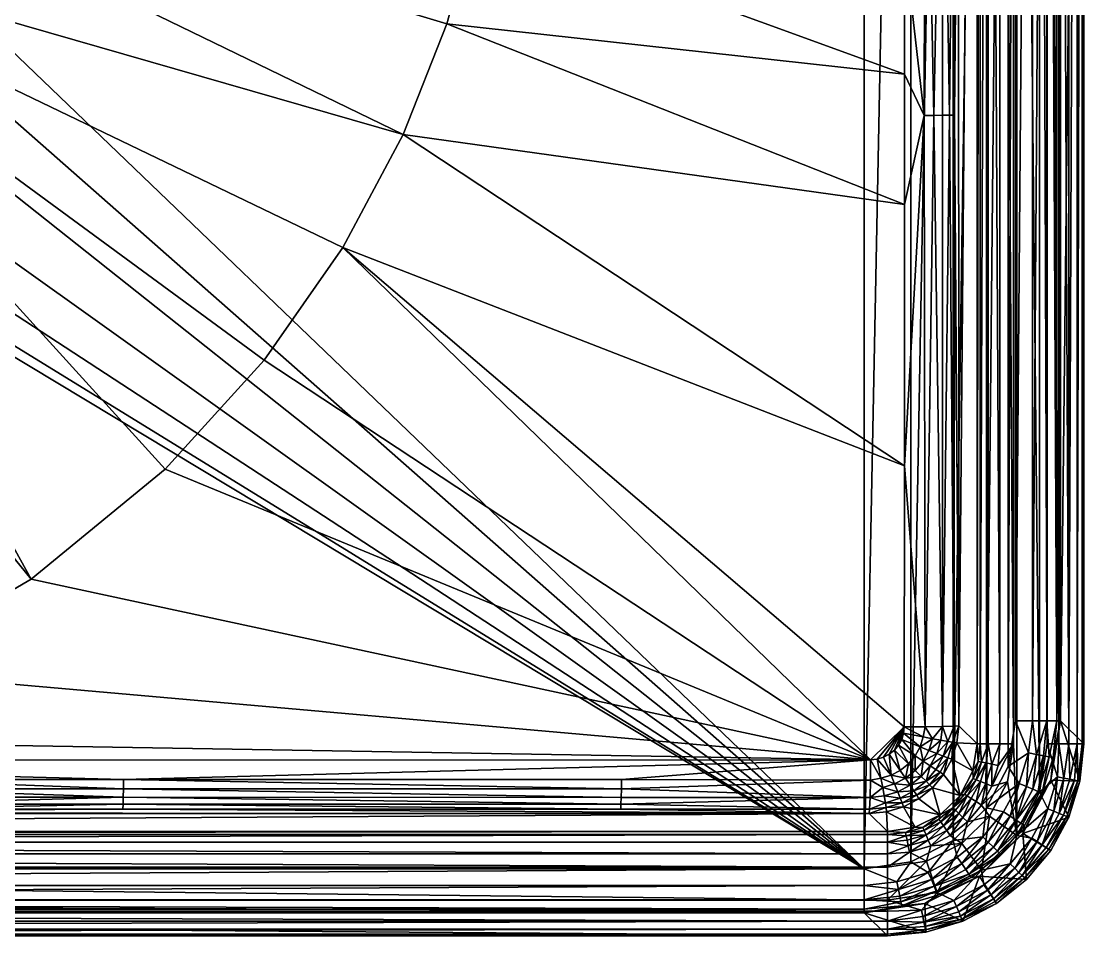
# Model space of a CAD drawing. Header units: centimetres. Extents: x 0 to 62, y 0 to 45.5.
# Drawn here: x 42.72 to 62, y 0 to 16.6 of the extents above; entities that cross this region are included whole.
import ezdxf

# ---------------------------------------------------------------- set-up
doc = ezdxf.new("R2010")
doc.units = ezdxf.units.CM
doc.header["$MEASUREMENT"] = 0
doc.layers.add('SINKS', color=151, linetype='Continuous')

msp = doc.modelspace()

# ---------------------------------------------------------------- meshes
at = {"layer": 'SINKS'}
mesh = msp.add_polyface(dxfattribs=at)
corners = [(47.124, 10.445, 4.276), (48.555, 12.493, 4.276), (36.323, 18.378, 3.81), (58.132, 3.196, 4.733), (58.743, 3.794, 4.738), (49.647, 14.545, 4.276), (58.744, 8.532, 4.651), (50.439, 16.55, 4.276), (50.972, 18.472, 4.276), (37.529, 20.423, 3.81), (58.745, 15.641, 4.561), (51.289, 20.286, 4.276), (48.347, 22.75, 4.169), (37.948, 22.75, 3.81), (58.746, 22.75, 4.528), (58.745, 18.011, 4.543), (42.893, 6.47, 4.276), (45.325, 8.47, 4.276), (58.745, 13.271, 4.585), (36.767, 3.548, 4.276), (31, 3.19, 4.26), (40.018, 4.788, 4.276), (58.32, 2.858, 4.812), (58.13, 2.825, 4.813), (53.612, 2.839, 4.687), (44.572, 2.838, 4.481), (53.609, 2.666, 4.779), (58.016, 1.213, -0.124), (31.795, 18.336, -0.124), (33.289, 18.868, -0.124), (34.507, 19.869, -0.124), (35.303, 21.217, -0.124), (35.579, 22.75, -0.124), (58.016, 44.287, -0.124)]
mesh.append_faces([[corners[k] for k in face] for face in [(3, 19, 20)]])
mesh.append_faces([[corners[k] for k in face] for face in [(14, 11, 15), (6, 1, 4), (10, 7, 18), (18, 5, 6), (15, 8, 10), (3, 21, 19), (22, 3, 23)]], dxfattribs={"vtx0": -1, "vtx1": -1})
mesh.append_faces([[corners[k] for k in face] for face in [(0, 1, 2), (1, 0, 3), (1, 3, 4), (1, 5, 2), (5, 1, 6), (7, 8, 9), (8, 7, 10), (11, 12, 13), (12, 11, 14), (2, 16, 17), (13, 8, 11), (11, 8, 15), (3, 17, 16), (17, 0, 2), (0, 17, 3), (5, 7, 9), (7, 5, 18), (3, 16, 21), (27, 32, 33)]], dxfattribs={"vtx0": -1, "vtx1": -1, "vtx2": -1})
mesh.append_faces([[corners[k] for k in face] for face in [(8, 13, 9), (5, 9, 2), (3, 24, 23), (27, 28, 29), (27, 29, 30), (27, 30, 31), (27, 31, 32)]], dxfattribs={"vtx0": -1, "vtx2": -1})
mesh.append_faces([[corners[k] for k in face] for face in [(3, 20, 25)]], dxfattribs={"vtx1": -1})
mesh.append_faces([[corners[k] for k in face] for face in [(24, 25, 26)]], dxfattribs={"vtx1": -1, "vtx2": -1})
mesh.append_faces([[corners[k] for k in face] for face in [(3, 25, 24)]], dxfattribs={"vtx2": -1})
mesh = msp.add_polyface(dxfattribs=at)
corners = [(58.132, 42.304, 4.733), (58.743, 41.706, 4.738), (58.252, 42.293, 4.736), (58.366, 42.259, 4.738), (58.471, 42.204, 4.74), (58.564, 42.129, 4.741), (58.64, 42.039, 4.741), (58.696, 41.936, 4.741), (58.731, 41.824, 4.74), (59.106, 30.611, 4.646), (58.745, 29.859, 4.561), (58.745, 27.489, 4.543), (59.12, 22.75, 4.612), (58.746, 22.75, 4.528), (58.744, 36.968, 4.651), (58.745, 32.229, 4.585), (59.119, 41.705, 4.82), (59.28, 30.609, 4.739), (59.085, 41.892, 4.817), (58.502, 42.586, 4.815), (59.256, 41.924, 4.91), (59.19, 42.135, 4.912), (59.029, 42.07, 4.819), (59.083, 42.329, 4.912), (58.938, 42.235, 4.82), (58.67, 42.498, 4.818), (58.818, 42.379, 4.819), (59.211, 42.413, 5.039), (58.94, 42.499, 4.912), (58.016, 1.213, -0.124), (58.016, 44.287, -0.124), (58.864, 44.156, -0.124), (58.864, 1.344, -0.124), (59.63, 43.774, -0.124)]
mesh.append_faces([[corners[k] for k in face] for face in [(7, 1, 8), (17, 9, 12), (23, 22, 21), (20, 18, 16)]], dxfattribs={"vtx0": -1})
mesh.append_faces([[corners[k] for k in face] for face in [(0, 1, 2), (2, 1, 3), (3, 1, 4), (4, 1, 5), (5, 1, 6), (6, 1, 7), (16, 14, 9), (22, 23, 24), (5, 25, 4), (25, 5, 26), (8, 22, 7), (22, 8, 18), (7, 24, 6), (24, 7, 22), (6, 26, 5), (26, 6, 24), (28, 24, 23)]], dxfattribs={"vtx0": -1, "vtx1": -1})
mesh.append_faces([[corners[k] for k in face] for face in [(9, 10, 11), (12, 11, 13), (9, 14, 15), (9, 15, 10), (16, 1, 14), (18, 8, 1), (19, 3, 4), (29, 30, 31), (32, 31, 33)]], dxfattribs={"vtx0": -1, "vtx2": -1})
mesh.append_faces([[corners[k] for k in face] for face in [(12, 9, 11), (20, 21, 18), (16, 18, 1)]], dxfattribs={"vtx1": -1, "vtx2": -1})
mesh.append_faces([[corners[k] for k in face] for face in [(17, 16, 9), (27, 23, 21), (21, 22, 18)]], dxfattribs={"vtx2": -1})
mesh = msp.add_polyface(dxfattribs=at)
corners = [(58.743, 3.794, 4.738), (58.132, 3.196, 4.733), (58.252, 3.207, 4.736), (58.366, 3.241, 4.738), (58.471, 3.296, 4.74), (58.564, 3.371, 4.741), (58.64, 3.461, 4.741), (58.696, 3.564, 4.741), (58.731, 3.676, 4.74), (59.119, 3.795, 4.82), (58.744, 8.532, 4.651), (59.106, 14.889, 4.646), (58.745, 18.011, 4.543), (58.745, 15.641, 4.561), (59.12, 22.75, 4.612), (58.745, 13.271, 4.585), (59.28, 14.891, 4.739), (58.746, 22.75, 4.528), (58.938, 3.265, 4.82), (59.029, 3.43, 4.819), (58.818, 3.121, 4.819), (58.502, 2.914, 4.815), (59.085, 3.608, 4.817), (59.083, 3.171, 4.912), (59.19, 3.365, 4.912), (59.256, 3.576, 4.91), (58.67, 3.002, 4.818), (59.333, 3.308, 5.038), (59.211, 3.087, 5.039), (58.94, 3.001, 4.912), (58.016, 1.213, -0.124), (58.864, 44.156, -0.124), (58.864, 1.344, -0.124)]
mesh.append_faces([[corners[k] for k in face] for face in [(0, 7, 8), (16, 11, 9), (19, 23, 24), (25, 19, 24), (27, 23, 28), (29, 18, 20)]], dxfattribs={"vtx0": -1})
mesh.append_faces([[corners[k] for k in face] for face in [(14, 12, 11), (9, 0, 22), (30, 31, 32)]], dxfattribs={"vtx0": -1, "vtx1": -1})
mesh.append_faces([[corners[k] for k in face] for face in [(0, 1, 2), (0, 2, 3), (0, 3, 4), (0, 4, 5), (0, 5, 6), (0, 6, 7), (9, 10, 0), (11, 12, 13), (11, 15, 10), (11, 13, 15), (14, 17, 12), (18, 7, 6), (7, 18, 19), (20, 6, 5), (6, 20, 18), (21, 4, 3), (19, 8, 7), (8, 19, 22), (23, 19, 18), (22, 0, 8), (25, 22, 19), (26, 5, 4), (5, 26, 20), (18, 29, 23)]], dxfattribs={"vtx0": -1, "vtx2": -1})
mesh.append_faces([[corners[k] for k in face] for face in [(9, 11, 10)]], dxfattribs={"vtx1": -1, "vtx2": -1})
mesh.append_faces([[corners[k] for k in face] for face in [(16, 14, 11), (25, 9, 22), (27, 24, 23)]], dxfattribs={"vtx2": -1})
mesh = msp.add_polyface(dxfattribs=at)
corners = [(61.332, 41.599, 0.106), (61.509, 3.901, 0.362), (61.332, 3.901, 0.106), (61.069, 3.901, -0.064), (61.575, 3.901, 0.665), (62, 42.016, 24.712), (62, 3.484, 24.712), (60.761, 3.901, -0.124), (61.069, 41.599, -0.064), (61.509, 41.599, 0.362), (60.728, 3.484, 25.376), (60.786, 1.817, 25.376), (60.728, 42.016, 25.376), (60.786, 43.683, 25.376), (61.197, 2.608, 25.376), (61.197, 42.892, 25.376), (61.339, 3.484, 25.376), (60.067, 42.016, 24.735), (59.731, 3.813, 5.723), (60.067, 3.484, 24.735), (60.12, 42.016, 24.981), (60.12, 3.484, 24.981), (60.264, 42.016, 25.189), (60.264, 3.484, 25.189), (60.478, 3.484, 25.327), (60.478, 42.016, 25.327), (59.648, 22.75, 5.143), (59.435, 22.75, 4.827), (59.562, 14.893, 5.022), (61.731, 3.484, 25.249), (61.545, 42.016, 25.343), (61.545, 3.484, 25.343), (61.878, 42.016, 25.101), (61.878, 3.484, 25.101), (61.339, 42.016, 25.376), (61.971, 3.484, 24.916), (61.971, 42.016, 24.916), (59.727, 22.75, 5.514), (59.654, 14.895, 5.196), (59.437, 3.8, 5.035), (59.651, 3.806, 5.351), (59.436, 14.892, 4.867), (59.28, 14.891, 4.739), (59.119, 3.795, 4.82), (59.12, 22.75, 4.612), (59.256, 3.576, 4.91), (59.534, 3.526, 5.192), (58.864, 1.344, -0.124), (59.63, 43.774, -0.124), (59.63, 1.726, -0.124), (60.237, 43.179, -0.124), (60.237, 2.321, -0.124), (60.627, 42.43, -0.124), (60.627, 3.07, -0.124), (60.761, 41.599, -0.124)]
mesh.append_faces([[corners[k] for k in face] for face in [(4, 5, 6), (9, 4, 1), (17, 18, 19), (20, 19, 21), (22, 21, 23), (24, 22, 23), (26, 27, 28), (5, 35, 6), (38, 28, 40), (27, 44, 42), (28, 41, 39), (39, 43, 45), (40, 39, 46), (53, 54, 7)]], dxfattribs={"vtx0": -1})
mesh.append_faces([[corners[k] for k in face] for face in [(0, 1, 2), (10, 11, 12), (32, 29, 33), (36, 33, 35), (37, 38, 18), (47, 48, 49), (49, 50, 51), (51, 52, 53)]], dxfattribs={"vtx0": -1, "vtx1": -1})
mesh.append_faces([[corners[k] for k in face] for face in [(3, 0, 2), (7, 8, 3), (13, 11, 14), (15, 14, 16), (10, 25, 24), (29, 30, 31), (31, 34, 16), (37, 26, 38)]], dxfattribs={"vtx0": -1, "vtx2": -1})
mesh.append_faces([[corners[k] for k in face] for face in [(28, 39, 40), (39, 41, 42), (27, 41, 28), (26, 28, 38)]], dxfattribs={"vtx1": -1})
mesh.append_faces([[corners[k] for k in face] for face in [(41, 27, 42), (39, 42, 43), (38, 40, 18)]], dxfattribs={"vtx2": -1})
mesh = msp.add_polyface(dxfattribs=at)
corners = [(61.509, 3.901, 0.362), (61.332, 41.599, 0.106), (61.509, 41.599, 0.362), (61.069, 3.901, -0.064), (61.069, 41.599, -0.064), (62, 42.016, 24.712), (61.575, 3.901, 0.665), (61.575, 41.599, 0.665), (60.761, 3.901, -0.124), (60.761, 41.599, -0.124), (60.786, 43.683, 25.376), (60.728, 42.016, 25.376), (60.786, 1.817, 25.376), (61.197, 2.608, 25.376), (61.197, 42.892, 25.376), (61.339, 3.484, 25.376), (61.339, 42.016, 25.376), (59.731, 3.813, 5.723), (60.067, 42.016, 24.735), (59.727, 22.75, 5.514), (59.731, 41.687, 5.723), (59.437, 41.7, 5.035), (59.436, 30.608, 4.867), (59.562, 30.607, 5.022), (59.654, 30.605, 5.196), (59.648, 22.75, 5.143), (60.067, 3.484, 24.735), (60.12, 42.016, 24.981), (60.12, 3.484, 24.981), (60.264, 42.016, 25.189), (60.478, 3.484, 25.327), (60.478, 42.016, 25.327), (59.28, 30.609, 4.739), (59.435, 22.75, 4.827), (59.651, 41.694, 5.351), (60.728, 3.484, 25.376), (59.12, 22.75, 4.612), (59.119, 41.705, 4.82), (61.545, 42.016, 25.343), (61.731, 3.484, 25.249), (61.731, 42.016, 25.249), (61.878, 42.016, 25.101), (61.545, 3.484, 25.343), (61.971, 3.484, 24.916), (61.971, 42.016, 24.916), (61.878, 3.484, 25.101), (59.256, 41.924, 4.91), (59.63, 1.726, -0.124), (59.63, 43.774, -0.124), (60.237, 43.179, -0.124), (60.237, 2.321, -0.124), (60.627, 42.43, -0.124), (60.627, 3.07, -0.124)]
mesh.append_faces([[corners[k] for k in face] for face in [(5, 6, 7), (6, 2, 7), (14, 15, 16), (19, 18, 20), (26, 27, 18), (28, 29, 27), (29, 30, 31), (22, 32, 33), (33, 25, 23), (21, 37, 32), (43, 5, 44)]], dxfattribs={"vtx0": -1})
mesh.append_faces([[corners[k] for k in face] for face in [(0, 1, 2), (10, 13, 14), (17, 18, 19), (20, 24, 19), (39, 41, 40), (45, 44, 41)]], dxfattribs={"vtx0": -1, "vtx1": -1})
mesh.append_faces([[corners[k] for k in face] for face in [(10, 11, 12)]], dxfattribs={"vtx0": -1, "vtx1": -1, "vtx2": -1})
mesh.append_faces([[corners[k] for k in face] for face in [(1, 3, 4), (4, 8, 9), (31, 35, 11), (38, 39, 40), (16, 42, 38), (47, 48, 49), (50, 49, 51), (52, 51, 9)]], dxfattribs={"vtx0": -1, "vtx2": -1})
mesh.append_faces([[corners[k] for k in face] for face in [(21, 22, 23), (34, 24, 20), (34, 23, 24), (21, 32, 22)]], dxfattribs={"vtx1": -1})
mesh.append_faces([[corners[k] for k in face] for face in [(24, 25, 19)]], dxfattribs={"vtx1": -1, "vtx2": -1})
mesh.append_faces([[corners[k] for k in face] for face in [(21, 23, 34), (33, 32, 36), (22, 33, 23), (23, 25, 24), (21, 46, 37)]], dxfattribs={"vtx2": -1})
mesh = msp.add_polyface(dxfattribs=at)
corners = [(34.474, 16.859, 3.81), (36.146, 18.522, 3.764), (34.359, 17.054, 3.764), (36.323, 18.378, 3.81), (32.207, 16.051, 3.81), (32.167, 16.273, 3.764), (32.823, 18.44, 2.973), (31, 18.085, 2.973), (31.863, 17.958, 3.102), (33.485, 18.536, 3.102), (32.771, 18.565, 2.775), (42.893, 6.47, 4.276), (36.767, 3.548, 4.276), (40.018, 4.788, 4.276), (31, 3.19, 4.26), (34.807, 19.622, 3.102), (58.104, 2.221, 5.718), (3.56, 1.891, 24.735), (58.44, 1.891, 24.735), (3.984, 0.654, 0.106), (58.016, 0.911, -0.064), (58.016, 0.654, 0.106), (58.016, 0.481, 0.362), (58.016, 0.416, 0.665), (3.984, 0.481, 0.362), (3.984, 0.911, -0.064), (58.016, 1.213, -0.124), (40.049, 2.837, 4.406), (31, 2.836, 4.339), (31, 2.229, 5.246), (44.561, 2.299, 5.031), (40.041, 2.3, 4.955), (31, 2.301, 4.888), (40.044, 2.39, 4.782), (31, 2.39, 4.715), (40.048, 2.666, 4.499), (40.046, 2.514, 4.626), (31, 2.666, 4.432), (31, 2.514, 4.56), (44.572, 2.838, 4.481), (3.56, 1.839, 24.981), (58.44, 1.839, 24.981), (3.56, 1.698, 25.189), (58.44, 1.698, 25.189), (28.711, 18.868, -0.124), (30.205, 18.336, -0.124), (31.795, 18.336, -0.124)]
mesh.append_faces([[corners[k] for k in face] for face in [(6, 7, 8), (9, 6, 8)]])
mesh.append_faces([[corners[k] for k in face] for face in [(10, 7, 6), (15, 2, 1), (5, 9, 8), (9, 5, 2), (16, 17, 18), (23, 24, 22), (39, 14, 27), (18, 40, 41), (41, 42, 43)]], dxfattribs={"vtx0": -1})
mesh.append_faces([[corners[k] for k in face] for face in [(12, 4, 14), (19, 20, 21), (25, 26, 20), (36, 37, 38), (35, 28, 37), (33, 38, 34)]], dxfattribs={"vtx0": -1, "vtx1": -1})
mesh.append_faces([[corners[k] for k in face] for face in [(0, 12, 13), (11, 0, 13)]], dxfattribs={"vtx0": -1, "vtx1": -1, "vtx2": -1})
mesh.append_faces([[corners[k] for k in face] for face in [(0, 1, 2), (1, 0, 3), (4, 2, 5), (2, 4, 0), (11, 3, 0), (12, 0, 4), (22, 19, 21), (29, 30, 31), (32, 33, 34), (33, 32, 31), (29, 31, 32), (33, 36, 38), (26, 44, 45), (26, 45, 46)]], dxfattribs={"vtx0": -1, "vtx2": -1})
mesh.append_faces([[corners[k] for k in face] for face in [(27, 14, 28)]], dxfattribs={"vtx1": -1})
mesh.append_faces([[corners[k] for k in face] for face in [(27, 28, 35), (35, 37, 36)]], dxfattribs={"vtx1": -1, "vtx2": -1})
mesh = msp.add_polyface(dxfattribs=at)
corners = [(32.207, 16.051, 3.81), (29.833, 16.273, 3.764), (29.793, 16.051, 3.81), (32.167, 16.273, 3.764), (27.641, 17.054, 3.764), (27.526, 16.859, 3.81), (32.771, 18.565, 2.775), (31.795, 18.336, 2.54), (31, 18.22, 2.775), (30.205, 18.336, 2.54), (25.854, 18.522, 3.764), (25.677, 18.378, 3.81), (30.137, 17.958, 3.102), (29.177, 18.44, 2.973), (28.515, 18.536, 3.102), (31, 18.085, 2.973), (31.863, 17.958, 3.102), (31.795, 18.336, -0.124), (30.205, 18.336, -0.124), (31, 3.19, 4.26), (26.062, 3.328, 4.276), (22.711, 4.454, 4.276), (19.709, 6.065, 4.276), (3.896, 2.221, 5.718), (58.104, 2.221, 5.718), (31, 2.229, 5.246), (21.951, 2.837, 4.405), (31, 2.836, 4.339), (21.957, 2.39, 4.782), (31, 2.301, 4.888), (31, 2.39, 4.715), (21.96, 2.3, 4.955), (21.955, 2.514, 4.626), (31, 2.666, 4.432), (21.953, 2.666, 4.499), (31, 2.514, 4.56), (3.984, 1.213, -0.124), (28.711, 18.868, -0.124), (58.016, 1.213, -0.124)]
mesh.append_faces([[corners[k] for k in face] for face in [(6, 7, 8), (8, 7, 9), (12, 13, 14), (15, 13, 12), (16, 15, 12)]])
mesh.append_faces([[corners[k] for k in face] for face in [(8, 13, 15), (15, 6, 8), (9, 17, 18), (17, 9, 7), (3, 12, 1), (12, 3, 16), (1, 14, 4), (14, 1, 12), (23, 24, 25)]], dxfattribs={"vtx0": -1})
mesh.append_faces([[corners[k] for k in face] for face in [(0, 1, 2), (1, 0, 3), (2, 4, 5), (4, 2, 1), (5, 10, 11), (10, 5, 4), (5, 20, 2), (19, 2, 20), (28, 29, 30), (29, 28, 31), (33, 26, 34), (35, 34, 32), (36, 37, 38)]], dxfattribs={"vtx0": -1, "vtx1": -1})
mesh.append_faces([[corners[k] for k in face] for face in [(20, 5, 21)]], dxfattribs={"vtx0": -1, "vtx1": -1, "vtx2": -1})
mesh.append_faces([[corners[k] for k in face] for face in [(30, 35, 32), (25, 29, 31)]], dxfattribs={"vtx0": -1, "vtx2": -1})
mesh.append_faces([[corners[k] for k in face] for face in [(0, 2, 19), (5, 11, 22), (28, 30, 32), (33, 34, 35), (27, 26, 33)]], dxfattribs={"vtx1": -1, "vtx2": -1})
mesh.append_faces([[corners[k] for k in face] for face in [(19, 26, 27)]], dxfattribs={"vtx2": -1})
mesh = msp.add_polyface(dxfattribs=at)
corners = [(61.575, 3.901, 0.665), (62, 3.484, 24.712), (61.931, 2.805, 24.71), (59.731, 3.813, 5.723), (59.699, 3.501, 5.722), (60.067, 3.484, 24.735), (59.987, 2.992, 24.738), (61.332, 3.901, 0.106), (61.37, 3.247, 0.23), (61.267, 3.268, 0.105), (61.14, 3.292, 0.003), (61.401, 2.824, 0.661), (61.445, 3.233, 0.371), (61.509, 3.901, 0.362), (61.069, 3.901, -0.064), (60.998, 3.32, -0.069), (60.627, 3.07, -0.124), (60.761, 3.901, -0.124), (59.437, 3.8, 5.035), (59.256, 3.576, 4.91), (59.409, 3.548, 5.037), (59.534, 3.526, 5.192), (59.651, 3.806, 5.351), (59.625, 3.511, 5.365), (59.19, 3.365, 4.912), (59.606, 3.203, 5.721), (59.333, 3.308, 5.038), (59.536, 3.228, 5.365), (59.45, 3.261, 5.193), (60.12, 3.484, 24.981), (60.146, 3.152, 25.088), (60.264, 3.484, 25.189), (60.728, 3.484, 25.376), (60.478, 3.484, 25.327), (60.448, 3.093, 25.331), (60.085, 3.164, 24.973), (60.333, 3.116, 25.272), (61.545, 3.484, 25.343), (61.339, 3.484, 25.376), (61.524, 2.884, 25.329), (61.731, 3.484, 25.249), (61.746, 2.841, 25.18), (61.878, 3.484, 25.101), (61.89, 2.813, 24.954), (61.971, 3.484, 24.916), (61.641, 2.861, 25.267)]
mesh.append_faces([[corners[k] for k in face] for face in [(7, 8, 9), (7, 9, 10), (0, 12, 13), (13, 12, 8), (10, 15, 14), (18, 19, 20), (18, 20, 21), (22, 21, 23), (29, 30, 31), (29, 35, 30), (5, 35, 29), (33, 31, 36)]])
mesh.append_faces([[corners[k] for k in face] for face in [(0, 11, 12), (3, 23, 4), (23, 25, 4), (20, 24, 26), (21, 26, 28), (23, 28, 27), (32, 33, 34), (44, 2, 1)]], dxfattribs={"vtx0": -1})
mesh.append_faces([[corners[k] for k in face] for face in [(37, 38, 39), (40, 37, 45)]], dxfattribs={"vtx0": -1, "vtx1": -1})
mesh.append_faces([[corners[k] for k in face] for face in [(15, 16, 17), (42, 43, 44)]], dxfattribs={"vtx0": -1, "vtx2": -1})
mesh.append_faces([[corners[k] for k in face] for face in [(3, 4, 5), (21, 28, 23), (20, 26, 21)]], dxfattribs={"vtx1": -1})
mesh.append_faces([[corners[k] for k in face] for face in [(14, 15, 17)]], dxfattribs={"vtx1": -1, "vtx2": -1})
mesh.append_faces([[corners[k] for k in face] for face in [(0, 1, 2), (4, 6, 5), (13, 8, 7), (7, 10, 14), (20, 19, 24), (3, 22, 23), (23, 27, 25), (40, 41, 42)]], dxfattribs={"vtx2": -1})
mesh = msp.add_polyface(dxfattribs=at)
corners = [(60.616, 2.792, 25.376), (60.786, 1.817, 25.376), (60.728, 3.484, 25.376), (61.401, 2.824, 0.661), (61.931, 2.805, 24.71), (61.729, 2.151, 24.708), (61.575, 3.901, 0.665), (60.663, 2.169, 0.003), (60.825, 2.761, -0.069), (60.958, 2.707, 0.003), (60.771, 2.098, 0.104), (61.078, 2.659, 0.105), (61.175, 2.619, 0.229), (61.445, 3.233, 0.371), (61.246, 2.591, 0.37), (61.267, 3.268, 0.105), (61.37, 3.247, 0.23), (60.998, 3.32, -0.069), (60.627, 3.07, -0.124), (61.14, 3.292, 0.003), (60.237, 2.321, -0.124), (60.332, 2.717, 25.331), (60.448, 3.093, 25.331), (60.333, 3.116, 25.272), (60.224, 2.761, 25.272), (60.143, 2.37, 25.331), (60.478, 3.484, 25.327), (61.641, 2.861, 25.267), (61.545, 3.484, 25.343), (61.524, 2.884, 25.329), (61.89, 2.813, 24.954), (61.69, 2.167, 24.953), (61.878, 3.484, 25.101), (61.746, 2.841, 25.18), (61.83, 2.824, 25.074), (61.197, 2.608, 25.376), (61.346, 2.306, 25.329), (61.731, 3.484, 25.249), (61.339, 3.484, 25.376), (61.634, 2.189, 25.073), (61.971, 3.484, 24.916), (61.555, 2.222, 25.18), (61.456, 2.262, 25.267)]
mesh.append_faces([[corners[k] for k in face] for face in [(3, 4, 5), (13, 3, 14), (2, 22, 21), (26, 23, 22), (32, 33, 34), (33, 37, 27)]])
mesh.append_faces([[corners[k] for k in face] for face in [(7, 8, 9), (10, 9, 11), (12, 10, 11), (19, 11, 9), (11, 19, 15), (17, 9, 8), (9, 17, 19), (15, 12, 11), (16, 14, 12), (21, 23, 24), (23, 21, 22), (27, 28, 29), (41, 27, 42), (27, 41, 33), (42, 29, 36), (29, 42, 27)]], dxfattribs={"vtx0": -1})
mesh.append_faces([[corners[k] for k in face] for face in [(0, 1, 2), (29, 35, 36)]], dxfattribs={"vtx0": -1, "vtx1": -1})
mesh.append_faces([[corners[k] for k in face] for face in [(6, 4, 3), (8, 20, 18), (0, 21, 25), (29, 38, 35)]], dxfattribs={"vtx0": -1, "vtx2": -1})
mesh.append_faces([[corners[k] for k in face] for face in [(2, 21, 0), (30, 31, 4), (34, 39, 30), (33, 41, 34)]], dxfattribs={"vtx1": -1})
mesh.append_faces([[corners[k] for k in face] for face in [(17, 8, 18)]], dxfattribs={"vtx1": -1, "vtx2": -1})
mesh.append_faces([[corners[k] for k in face] for face in [(15, 16, 12), (16, 13, 14), (32, 34, 30), (40, 30, 4)]], dxfattribs={"vtx2": -1})
mesh = msp.add_polyface(dxfattribs=at)
corners = [(59.699, 3.501, 5.722), (59.606, 3.203, 5.721), (59.987, 2.992, 24.738), (59.756, 2.548, 24.739), (59.456, 2.928, 5.72), (59.254, 2.687, 5.72), (59.396, 2.196, 24.739), (59.202, 2.74, 5.364), (59.393, 2.969, 5.365), (59.45, 3.261, 5.193), (59.316, 3.018, 5.193), (59.536, 3.228, 5.365), (59.333, 3.308, 5.038), (59.211, 3.087, 5.039), (59.137, 2.805, 5.192), (60.067, 3.484, 24.735), (60.085, 3.164, 24.973), (59.626, 2.323, 24.975), (59.887, 2.538, 25.089), (59.835, 2.572, 24.975), (60.224, 2.761, 25.272), (60.23, 3.136, 25.189), (60.127, 2.8, 25.19), (60.333, 3.116, 25.272), (59.99, 2.856, 24.974), (60.264, 3.484, 25.189), (60.146, 3.152, 25.088), (60.047, 2.832, 25.088), (60.045, 2.434, 25.273), (59.958, 2.491, 25.19), (60.143, 2.37, 25.331), (60.332, 2.717, 25.331)]
mesh.append_faces([[corners[k] for k in face] for face in [(0, 1, 2), (4, 5, 3), (5, 6, 3), (15, 2, 16), (23, 25, 21), (19, 3, 17), (25, 26, 21), (16, 2, 24)]])
mesh.append_faces([[corners[k] for k in face] for face in [(1, 3, 2), (4, 7, 5), (7, 4, 8), (14, 8, 10), (9, 13, 10), (11, 10, 8), (11, 4, 1), (17, 18, 19), (20, 21, 22), (21, 20, 23), (24, 3, 19), (26, 24, 27), (28, 22, 29), (22, 28, 20), (30, 20, 28), (20, 30, 31), (27, 19, 18), (19, 27, 24), (22, 18, 29), (18, 22, 27), (21, 27, 22)]], dxfattribs={"vtx0": -1})
mesh.append_faces([[corners[k] for k in face] for face in [(9, 10, 11), (12, 13, 9), (26, 27, 21), (16, 24, 26), (2, 3, 24)]], dxfattribs={"vtx1": -1})
mesh.append_faces([[corners[k] for k in face] for face in [(1, 4, 3), (11, 8, 4)]], dxfattribs={"vtx2": -1})
mesh = msp.add_polyface(dxfattribs=at)
corners = [(58.502, 2.914, 4.815), (58.366, 3.241, 4.738), (58.252, 3.207, 4.736), (58.352, 2.689, 4.904), (58.32, 2.858, 4.812), (58.13, 2.825, 4.813), (58.471, 3.296, 4.74), (58.67, 3.002, 4.818), (58.132, 3.196, 4.733), (58.379, 2.538, 5.031), (58.123, 2.511, 5.028), (59.254, 2.687, 5.72), (58.968, 2.552, 5.363), (59.006, 2.488, 5.719), (59.202, 2.74, 5.364), (58.919, 2.628, 5.191), (58.671, 2.497, 5.189), (58.703, 2.412, 5.362), (58.625, 2.613, 5.034), (58.401, 2.415, 5.186), (58.568, 2.755, 4.908), (59.393, 2.969, 5.365), (59.137, 2.805, 5.192), (59.211, 3.087, 5.039), (59.049, 2.893, 5.038), (59.316, 3.018, 5.193), (58.765, 2.86, 4.91), (58.85, 2.733, 5.037), (58.818, 3.121, 4.819), (58.94, 3.001, 4.912), (59.083, 3.171, 4.912)]
mesh.append_faces([[corners[k] for k in face] for face in [(9, 3, 10), (19, 9, 10)]])
mesh.append_faces([[corners[k] for k in face] for face in [(3, 4, 5), (11, 12, 13), (14, 15, 12), (15, 18, 16), (12, 16, 17), (18, 3, 9), (21, 22, 14), (22, 23, 24), (23, 22, 25), (24, 26, 27), (27, 20, 18), (28, 26, 29), (22, 27, 15), (24, 30, 29), (30, 24, 23)]], dxfattribs={"vtx0": -1})
mesh.append_faces([[corners[k] for k in face] for face in [(0, 2, 4), (26, 0, 20), (20, 4, 3)]], dxfattribs={"vtx0": -1, "vtx1": -1})
mesh.append_faces([[corners[k] for k in face] for face in [(0, 1, 2), (6, 0, 7), (4, 2, 8), (26, 7, 0), (26, 28, 7), (20, 0, 4)]], dxfattribs={"vtx0": -1, "vtx2": -1})
mesh.append_faces([[corners[k] for k in face] for face in [(11, 14, 12), (12, 15, 16), (13, 12, 17), (16, 18, 9), (18, 20, 3), (22, 24, 27), (27, 26, 20), (15, 27, 18), (24, 29, 26), (14, 22, 15)]], dxfattribs={"vtx2": -1})
mesh = msp.add_polyface(dxfattribs=at)
corners = [(3.56, 1.244, 25.376), (3.559, 0.647, 25.376), (58.441, 0.647, 25.376), (3.984, 0.416, 0.665), (58.441, 0, 24.712), (3.559, 0, 24.712), (58.104, 2.221, 5.718), (3.896, 2.221, 5.718), (3.56, 1.891, 24.735), (58.016, 0.911, -0.064), (3.984, 0.654, 0.106), (3.984, 0.911, -0.064), (58.016, 0.481, 0.362), (3.984, 0.481, 0.362), (58.016, 0.416, 0.665), (58.016, 1.213, -0.124), (3.984, 1.213, -0.124), (17.431, 2.667, 4.574), (17.429, 2.838, 4.481), (3.87, 2.825, 4.813), (21.955, 2.514, 4.626), (17.433, 2.514, 4.701), (3.877, 2.511, 5.028), (21.957, 2.39, 4.782), (17.436, 2.389, 4.857), (31, 3.19, 4.26), (3.868, 3.196, 4.733), (21.951, 2.837, 4.405), (21.953, 2.666, 4.499), (31, 2.229, 5.246), (21.96, 2.3, 4.955), (17.44, 2.299, 5.031), (3.886, 2.299, 5.345), (3.56, 1.839, 24.981), (58.44, 1.891, 24.735), (3.56, 1.698, 25.189), (58.44, 1.839, 24.981), (58.44, 1.489, 25.327), (3.56, 1.489, 25.327), (58.44, 1.244, 25.376), (58.441, 0.445, 25.343), (3.559, 0.445, 25.343), (58.441, 0.263, 25.249), (3.559, 0.263, 25.249), (58.441, 0.029, 24.916), (3.559, 0.029, 24.916), (58.441, 0.12, 25.101), (3.559, 0.12, 25.101)]
mesh.append_faces([[corners[k] for k in face] for face in [(3, 4, 5), (13, 14, 3), (17, 18, 19), (21, 17, 22), (27, 26, 18), (7, 31, 32), (33, 34, 8), (35, 36, 33), (5, 44, 45)]], dxfattribs={"vtx0": -1})
mesh.append_faces([[corners[k] for k in face] for face in [(9, 10, 11), (15, 11, 16), (20, 17, 21), (21, 23, 20), (23, 21, 24), (28, 18, 17), (24, 30, 23), (30, 24, 31), (37, 35, 38), (39, 38, 0), (40, 1, 41), (42, 41, 43)]], dxfattribs={"vtx0": -1, "vtx1": -1})
mesh.append_faces([[corners[k] for k in face] for face in [(0, 1, 2), (6, 7, 8), (10, 12, 13), (28, 27, 18), (29, 30, 31), (20, 28, 17), (45, 46, 47), (47, 42, 43)]], dxfattribs={"vtx0": -1, "vtx2": -1})
mesh.append_faces([[corners[k] for k in face] for face in [(17, 19, 22), (25, 26, 27), (18, 26, 19), (32, 31, 24), (22, 24, 21)]], dxfattribs={"vtx1": -1})
mesh.append_faces([[corners[k] for k in face] for face in [(7, 29, 31)]], dxfattribs={"vtx1": -1, "vtx2": -1})
mesh.append_faces([[corners[k] for k in face] for face in [(32, 24, 22)]], dxfattribs={"vtx2": -1})
mesh = msp.add_polyface(dxfattribs=at)
corners = [(3.56, 1.244, 25.376), (58.441, 0.647, 25.376), (58.44, 1.244, 25.376), (58.441, 0, 24.712), (3.984, 0.416, 0.665), (58.016, 0.416, 0.665), (58.104, 2.221, 5.718), (58.414, 2.325, 5.36), (58.114, 2.299, 5.345), (58.352, 2.689, 4.904), (58.13, 2.825, 4.813), (58.123, 2.511, 5.028), (58.401, 2.415, 5.186), (44.57, 2.667, 4.574), (40.048, 2.666, 4.499), (44.567, 2.514, 4.701), (44.561, 2.299, 5.031), (31, 2.229, 5.246), (40.049, 2.837, 4.406), (53.605, 2.512, 4.907), (53.601, 2.387, 5.063), (53.597, 2.296, 5.237), (53.612, 2.839, 4.687), (53.609, 2.666, 4.779), (40.046, 2.514, 4.626), (44.572, 2.838, 4.481), (44.564, 2.389, 4.857), (40.044, 2.39, 4.782), (40.041, 2.3, 4.955), (3.56, 1.698, 25.189), (58.44, 1.489, 25.327), (58.44, 1.698, 25.189), (3.56, 1.489, 25.327), (3.559, 0.647, 25.376), (58.441, 0.445, 25.343), (3.559, 0.445, 25.343), (58.441, 0.263, 25.249), (58.441, 0.029, 24.916), (3.559, 0, 24.712), (58.441, 0.12, 25.101), (3.559, 0.029, 24.916), (3.559, 0.12, 25.101)]
mesh.append_faces([[corners[k] for k in face] for face in [(3, 4, 5), (6, 7, 8), (8, 11, 20), (37, 38, 3)]], dxfattribs={"vtx0": -1})
mesh.append_faces([[corners[k] for k in face] for face in [(0, 1, 2), (6, 16, 17), (13, 18, 14), (19, 13, 15), (15, 14, 24), (23, 25, 13), (20, 15, 26), (21, 26, 16), (29, 30, 31), (32, 2, 30), (33, 34, 1), (35, 36, 34)]], dxfattribs={"vtx0": -1, "vtx1": -1})
mesh.append_faces([[corners[k] for k in face] for face in [(20, 19, 15), (6, 21, 16), (21, 20, 26), (27, 15, 24), (15, 27, 26), (28, 26, 27), (26, 28, 16), (39, 40, 37), (36, 41, 39)]], dxfattribs={"vtx0": -1, "vtx2": -1})
mesh.append_faces([[corners[k] for k in face] for face in [(9, 10, 11), (8, 20, 21), (10, 22, 23), (11, 23, 19)]], dxfattribs={"vtx1": -1})
mesh.append_faces([[corners[k] for k in face] for face in [(13, 14, 15), (23, 13, 19), (25, 18, 13)]], dxfattribs={"vtx1": -1, "vtx2": -1})
mesh.append_faces([[corners[k] for k in face] for face in [(8, 12, 11), (20, 11, 19), (6, 8, 21), (10, 23, 11)]], dxfattribs={"vtx2": -1})
mesh = msp.add_polyface(dxfattribs=at)
corners = [(60.291, 2.168, 25.376), (60.144, 1.189, 25.376), (60.786, 1.817, 25.376), (60.616, 2.792, 25.376), (61.729, 2.151, 24.708), (61.4, 1.549, 24.708), (60.895, 1.853, 0.659), (61.401, 2.824, 0.661), (60.544, 2.247, -0.069), (60.166, 1.796, -0.069), (60.237, 2.321, -0.124), (60.825, 2.761, -0.069), (60.663, 2.169, 0.003), (60.958, 2.707, 0.003), (60.771, 2.098, 0.104), (61.175, 2.619, 0.229), (60.859, 2.041, 0.229), (61.246, 2.591, 0.37), (60.923, 1.999, 0.369), (60.488, 1.48, 0.369), (60.359, 1.607, 0.104), (60.267, 1.696, 0.003), (60.433, 1.534, 0.229), (60.143, 2.37, 25.331), (61.69, 2.167, 24.953), (61.365, 1.571, 24.952), (61.89, 2.813, 24.954), (61.634, 2.189, 25.073), (61.346, 2.306, 25.329), (61.197, 2.608, 25.376), (61.83, 2.824, 25.074), (61.555, 2.222, 25.18), (61.243, 1.651, 25.18), (61.456, 2.262, 25.267), (61.155, 1.709, 25.267), (61.315, 1.604, 25.072), (61.055, 1.774, 25.329), (61.931, 2.805, 24.71)]
mesh.append_faces([[corners[k] for k in face] for face in [(18, 6, 19)]])
mesh.append_faces([[corners[k] for k in face] for face in [(11, 12, 8), (13, 14, 12), (14, 15, 16), (16, 17, 18), (17, 16, 15), (17, 6, 18), (12, 20, 21), (20, 12, 14), (18, 22, 16), (14, 22, 20), (22, 14, 16), (8, 21, 9), (21, 8, 12), (26, 27, 24), (30, 31, 27), (32, 33, 34), (33, 32, 31), (27, 32, 35), (32, 27, 31), (4, 25, 5), (24, 35, 25), (35, 24, 27), (34, 28, 36), (28, 34, 33), (37, 24, 4)]], dxfattribs={"vtx0": -1})
mesh.append_faces([[corners[k] for k in face] for face in [(0, 2, 3), (7, 6, 17), (3, 23, 0), (28, 2, 36)]], dxfattribs={"vtx0": -1, "vtx1": -1})
mesh.append_faces([[corners[k] for k in face] for face in [(0, 1, 2), (28, 29, 2)]], dxfattribs={"vtx0": -1, "vtx2": -1})
mesh.append_faces([[corners[k] for k in face] for face in [(24, 25, 4)]], dxfattribs={"vtx1": -1})
mesh.append_faces([[corners[k] for k in face] for face in [(7, 4, 6), (8, 9, 10), (11, 8, 10)]], dxfattribs={"vtx1": -1, "vtx2": -1})
mesh.append_faces([[corners[k] for k in face] for face in [(4, 5, 6)]], dxfattribs={"vtx2": -1})
mesh = msp.add_polyface(dxfattribs=at)
corners = [(59.63, 1.726, -0.124), (59.179, 1.15, -0.069), (58.864, 1.344, -0.124), (59.396, 2.196, 24.739), (58.726, 2.342, 5.719), (58.943, 1.969, 24.738), (58.671, 2.497, 5.189), (58.379, 2.538, 5.031), (58.401, 2.415, 5.186), (59.254, 2.687, 5.72), (59.006, 2.488, 5.719), (58.421, 2.251, 5.718), (58.44, 1.891, 24.735), (58.104, 2.221, 5.718), (58.703, 2.412, 5.362), (58.414, 2.325, 5.36), (58.114, 2.299, 5.345), (58.816, 1.631, 25.272), (59.139, 1.833, 25.19), (58.796, 1.732, 25.189), (59.179, 1.738, 25.272), (58.839, 1.518, 25.331), (59.224, 1.632, 25.331), (58.767, 1.874, 24.973), (58.44, 1.839, 24.981), (58.779, 1.814, 25.088), (58.44, 1.698, 25.189), (58.44, 1.489, 25.327), (59.082, 1.967, 24.974), (59.147, 1.354, 25.376), (59.407, 2.068, 25.089), (59.106, 1.91, 25.088), (59.372, 2.118, 24.975), (58.44, 1.244, 25.376)]
mesh.append_faces([[corners[k] for k in face] for face in [(3, 9, 10), (15, 8, 16), (5, 4, 11), (25, 23, 24), (26, 25, 24), (19, 25, 26), (17, 19, 26), (21, 17, 27), (28, 5, 23)]])
mesh.append_faces([[corners[k] for k in face] for face in [(3, 4, 5), (6, 7, 8), (12, 11, 13), (14, 8, 15), (15, 13, 11), (4, 15, 11), (10, 14, 4), (17, 18, 19), (18, 17, 20), (21, 20, 17), (20, 21, 22), (28, 3, 5), (18, 30, 31), (31, 23, 25), (18, 25, 19), (31, 32, 28)]], dxfattribs={"vtx0": -1})
mesh.append_faces([[corners[k] for k in face] for face in [(0, 1, 2)]], dxfattribs={"vtx0": -1, "vtx1": -1})
mesh.append_faces([[corners[k] for k in face] for face in [(5, 11, 12), (24, 23, 12), (17, 26, 27)]], dxfattribs={"vtx1": -1})
mesh.append_faces([[corners[k] for k in face] for face in [(22, 21, 29), (21, 27, 33)]], dxfattribs={"vtx1": -1, "vtx2": -1})
mesh.append_faces([[corners[k] for k in face] for face in [(4, 14, 15), (14, 6, 8), (3, 10, 4), (23, 5, 12), (31, 28, 23), (18, 31, 25)]], dxfattribs={"vtx2": -1})
mesh = msp.add_polyface(dxfattribs=at)
corners = [(59.785, 1.672, 25.376), (60.144, 1.189, 25.376), (60.291, 2.168, 25.376), (60.237, 2.321, -0.124), (60.166, 1.796, -0.069), (59.63, 1.726, -0.124), (59.705, 1.426, -0.069), (59.179, 1.15, -0.069), (59.785, 1.309, 0.003), (60.267, 1.696, 0.003), (59.857, 1.203, 0.104), (59.756, 2.548, 24.739), (59.396, 2.196, 24.739), (59.626, 2.323, 24.975), (59.887, 2.538, 25.089), (59.671, 2.279, 25.089), (59.407, 2.068, 25.089), (59.372, 2.118, 24.975), (59.888, 2.066, 25.331), (59.578, 1.817, 25.331), (59.454, 1.998, 25.19), (59.731, 2.22, 25.19), (59.139, 1.833, 25.19), (59.224, 1.632, 25.331), (59.513, 1.912, 25.273), (59.179, 1.738, 25.272), (59.147, 1.354, 25.376), (59.805, 2.147, 25.273), (59.958, 2.491, 25.19), (60.045, 2.434, 25.273), (60.143, 2.37, 25.331), (59.082, 1.967, 24.974), (59.106, 1.91, 25.088)]
mesh.append_faces([[corners[k] for k in face] for face in [(11, 12, 13), (13, 12, 17)]])
mesh.append_faces([[corners[k] for k in face] for face in [(4, 8, 6), (8, 4, 9), (9, 10, 8), (14, 13, 15), (16, 13, 17), (13, 16, 15), (20, 15, 16), (15, 20, 21), (16, 22, 20), (23, 24, 25), (24, 23, 19), (24, 21, 20), (21, 24, 27), (19, 27, 24), (27, 19, 18), (21, 14, 15), (14, 21, 28), (27, 28, 21), (28, 27, 29), (18, 29, 27), (29, 18, 30), (25, 20, 22), (20, 25, 24), (17, 32, 16)]], dxfattribs={"vtx0": -1})
mesh.append_faces([[corners[k] for k in face] for face in [(0, 1, 2), (3, 4, 5), (0, 23, 26), (2, 18, 0)]], dxfattribs={"vtx0": -1, "vtx1": -1})
mesh.append_faces([[corners[k] for k in face] for face in [(0, 19, 23), (2, 30, 18)]], dxfattribs={"vtx0": -1, "vtx2": -1})
mesh.append_faces([[corners[k] for k in face] for face in [(17, 12, 31)]], dxfattribs={"vtx1": -1})
mesh.append_faces([[corners[k] for k in face] for face in [(6, 7, 5), (4, 6, 5), (18, 19, 0)]], dxfattribs={"vtx1": -1, "vtx2": -1})
mesh = msp.add_polyface(dxfattribs=at)
corners = [(60.895, 1.853, 0.659), (61.4, 1.549, 24.708), (60.958, 1.021, 24.707), (60.418, 0.587, 24.708), (60.108, 1.082, 0.659), (60.488, 1.48, 0.369), (59.958, 1.055, 0.369), (59.915, 1.117, 0.229), (60.433, 1.534, 0.229), (60.923, 1.999, 0.369), (59.857, 1.203, 0.104), (60.267, 1.696, 0.003), (60.359, 1.607, 0.104), (60.786, 1.817, 25.376), (60.144, 1.189, 25.376), (60.664, 1.308, 25.329), (60.928, 1.049, 24.952), (60.395, 0.621, 24.952), (60.314, 0.741, 25.18), (59.764, 0.358, 25.073), (60.361, 0.671, 25.072), (60.254, 0.827, 25.267), (60.188, 0.925, 25.329), (60.749, 1.225, 25.267), (61.055, 1.774, 25.329), (61.155, 1.709, 25.267), (60.824, 1.151, 25.179), (60.885, 1.091, 25.072), (61.243, 1.651, 25.18), (61.365, 1.571, 24.952), (59.787, 0.303, 24.953), (61.315, 1.604, 25.072)]
mesh.append_faces([[corners[k] for k in face] for face in [(0, 1, 2), (3, 4, 2), (4, 6, 5)]])
mesh.append_faces([[corners[k] for k in face] for face in [(0, 4, 5), (5, 7, 8), (7, 5, 6), (8, 9, 5), (10, 11, 12), (7, 12, 8), (16, 3, 2), (3, 16, 17), (18, 19, 20), (21, 15, 22), (15, 21, 23), (23, 24, 15), (24, 23, 25), (20, 26, 18), (26, 20, 27), (26, 25, 23), (25, 26, 28), (27, 17, 16), (17, 27, 20), (1, 16, 2), (16, 1, 29), (18, 23, 21), (23, 18, 26), (30, 3, 17), (29, 27, 16), (27, 29, 31), (27, 28, 26), (28, 27, 31), (20, 30, 17)]], dxfattribs={"vtx0": -1})
mesh.append_faces([[corners[k] for k in face] for face in [(15, 14, 22), (24, 13, 15)]], dxfattribs={"vtx0": -1, "vtx1": -1})
mesh.append_faces([[corners[k] for k in face] for face in [(13, 14, 15)]], dxfattribs={"vtx1": -1, "vtx2": -1})
mesh.append_faces([[corners[k] for k in face] for face in [(0, 2, 4)]], dxfattribs={"vtx2": -1})
mesh = msp.add_polyface(dxfattribs=at)
corners = [(59.147, 1.354, 25.376), (59.337, 0.786, 25.376), (59.785, 1.672, 25.376), (60.144, 1.189, 25.376), (59.803, 0.265, 24.708), (59.116, 0.587, 0.661), (60.108, 1.082, 0.659), (59.135, 0.067, 24.71), (60.418, 0.587, 24.708), (59.705, 1.426, -0.069), (59.235, 1.02, 0.003), (59.179, 1.15, -0.069), (59.785, 1.309, 0.003), (59.354, 0.738, 0.37), (59.958, 1.055, 0.369), (59.324, 0.808, 0.229), (59.915, 1.117, 0.229), (60.359, 1.607, 0.104), (59.857, 1.203, 0.104), (59.284, 0.903, 0.105), (59.731, 0.436, 25.18), (60.254, 0.827, 25.267), (59.69, 0.532, 25.267), (60.314, 0.741, 25.18), (59.764, 0.358, 25.073), (59.644, 0.64, 25.329), (59.054, 0.466, 25.329), (59.078, 0.351, 25.267), (59.098, 0.249, 25.18), (60.188, 0.925, 25.329), (59.115, 0.166, 25.074), (59.127, 0.108, 24.954), (59.787, 0.303, 24.953), (60.361, 0.671, 25.072)]
mesh.append_faces([[corners[k] for k in face] for face in [(7, 5, 4)]])
mesh.append_faces([[corners[k] for k in face] for face in [(4, 6, 8), (9, 10, 11), (10, 9, 12), (6, 13, 14), (14, 15, 16), (15, 14, 13), (17, 16, 18), (12, 19, 10), (19, 12, 18), (16, 19, 18), (19, 16, 15), (20, 21, 22), (21, 20, 23), (24, 23, 20), (27, 25, 26), (25, 27, 22), (28, 22, 27), (22, 28, 20), (31, 4, 32), (22, 29, 25), (29, 22, 21), (30, 32, 24), (32, 33, 24), (28, 24, 20)]], dxfattribs={"vtx0": -1})
mesh.append_faces([[corners[k] for k in face] for face in [(0, 1, 2), (25, 1, 26), (29, 3, 25)]], dxfattribs={"vtx0": -1, "vtx1": -1})
mesh.append_faces([[corners[k] for k in face] for face in [(2, 1, 3)]], dxfattribs={"vtx0": -1, "vtx2": -1})
mesh.append_faces([[corners[k] for k in face] for face in [(4, 5, 6), (5, 13, 6), (3, 1, 25)]], dxfattribs={"vtx1": -1, "vtx2": -1})
mesh.append_faces([[corners[k] for k in face] for face in [(30, 31, 32), (32, 4, 8), (31, 7, 4), (28, 30, 24)]], dxfattribs={"vtx2": -1})
mesh = msp.add_polyface(dxfattribs=at)
corners = [(58.44, 1.244, 25.376), (58.441, 0.647, 25.376), (59.147, 1.354, 25.376), (59.337, 0.786, 25.376), (59.135, 0.067, 24.71), (58.016, 0.416, 0.665), (59.116, 0.587, 0.661), (58.441, 0, 24.712), (58.016, 0.481, 0.362), (58.016, 0.654, 0.106), (58.683, 0.617, 0.23), (58.698, 0.543, 0.371), (58.662, 0.718, 0.105), (59.235, 1.02, 0.003), (58.637, 0.842, 0.003), (59.284, 0.903, 0.105), (59.179, 1.15, -0.069), (58.609, 0.981, -0.069), (59.324, 0.808, 0.229), (59.354, 0.738, 0.37), (58.864, 1.344, -0.124), (58.016, 1.213, -0.124), (58.016, 0.911, -0.064), (58.839, 1.518, 25.331), (59.054, 0.466, 25.329), (59.078, 0.351, 25.267), (58.441, 0.263, 25.249), (58.441, 0.445, 25.343), (59.098, 0.249, 25.18), (58.441, 0.12, 25.101), (59.127, 0.108, 24.954), (59.115, 0.166, 25.074), (58.441, 0.029, 24.916)]
mesh.append_faces([[corners[k] for k in face] for face in [(5, 8, 11), (10, 9, 12), (11, 8, 10), (12, 9, 14), (6, 11, 19), (28, 25, 26), (28, 29, 31)]])
mesh.append_faces([[corners[k] for k in face] for face in [(8, 9, 10), (13, 12, 14), (12, 13, 15), (14, 16, 13), (10, 15, 18), (11, 18, 19), (26, 29, 28), (29, 30, 31)]], dxfattribs={"vtx0": -1})
mesh.append_faces([[corners[k] for k in face] for face in [(0, 1, 2), (4, 5, 6), (16, 14, 17), (20, 17, 21), (2, 23, 0), (24, 1, 27)]], dxfattribs={"vtx0": -1, "vtx1": -1})
mesh.append_faces([[corners[k] for k in face] for face in [(2, 1, 3), (29, 32, 30)]], dxfattribs={"vtx0": -1, "vtx2": -1})
mesh.append_faces([[corners[k] for k in face] for face in [(7, 5, 4), (14, 9, 22), (25, 24, 26), (30, 32, 4)]], dxfattribs={"vtx1": -1})
mesh.append_faces([[corners[k] for k in face] for face in [(17, 22, 21), (16, 17, 20), (3, 1, 24), (24, 27, 26)]], dxfattribs={"vtx1": -1, "vtx2": -1})
mesh.append_faces([[corners[k] for k in face] for face in [(5, 11, 6), (11, 10, 18), (10, 12, 15), (14, 22, 17), (32, 7, 4)]], dxfattribs={"vtx2": -1})

doc.saveas('drawing.dxf')
